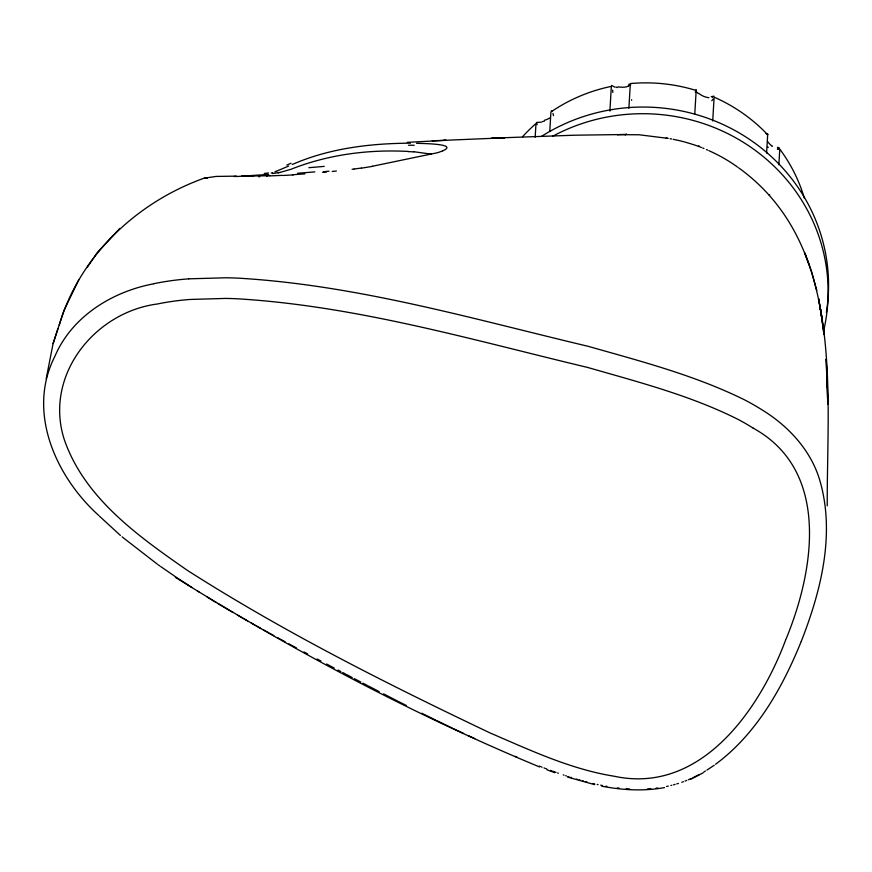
<?xml version="1.0" encoding="UTF-8"?>
<svg xmlns="http://www.w3.org/2000/svg" width="872" height="872" viewBox="0 0 872 872"><rect width="100%" height="100%" fill="white"/><g stroke="black" fill="none" stroke-linecap="round" stroke-linejoin="round"><path stroke-width="1.31" d="M827.234 505.847C826.787 391.572 845.11 244.629 738.693 167.86M535.168 137.286L535.986 123.541A164.023 157.516 3.4 0 0 522.448 136.85M549.774 131.214L550.919 111.976A164.023 157.516 3.4 0 1 611.359 86.372L609.888 111.104M628.876 108.291L630.347 83.559A164.023 157.516 3.4 0 1 696.172 90.47L694.755 114.287M712.707 120.979L714.124 97.152A164.023 157.516 3.4 0 1 767.676 134.735L766.597 153.058M778.86 164.71L779.786 149.134A164.023 157.516 3.4 0 1 804.376 198.249M204.528 178.128L216.191 176.427L236.574 176.133M46.162 378.873L53.094 343.546L57.977 328.526M59.252 325.016C79.788 255.452 137.46 201.781 204.953 177.866M53.094 343.546L63.939 310.552L78.676 279.999M785.574 640.179C814.099 571.847 831.049 470.88 753.255 428.196M801.281 641.312C820.912 591.118 835.245 534.689 820.094 481.355C811.516 451.064 789.007 426.528 762.629 410.243A232.508 223.679 2.7 0 0 744.383 399.768C694.875 375.32 640.996 361.313 588.11 346.304C472.384 318.847 356.604 284.904 237.217 278.092A473.311 455.784 3.4 0 0 226.164 277.776L188.755 278.833M785.541 640.277C759.305 710.418 700.271 794.795 614.204 776.233C570.735 769.289 530.438 750.291 490.347 733.069C386.906 683.866 284.152 632.135 187.502 570.452C138.55 536.422 84.388 498.228 64.234 439.412C43.862 375.876 94.22 312.307 157.32 304.001A249.457 239.56 3.4 0 1 189.911 299.467L225.663 298.42A456.263 438.147 3.4 0 1 236.323 298.725C355.885 305.756 471.828 339.808 587.706 367.461C638.478 382.067 690.33 395.452 737.788 419.258A213.596 205.116 3.4 0 1 753.255 428.185M801.237 641.421C782.38 687.845 756.536 733.886 715.574 764.275M87.102 267.53L97.283 252.553L119.747 228.453M611.566 85.445L614.825 87.156M536.443 122.494L541.785 122.102M714.168 765.289L706.909 770.118M703.9 771.938L705.404 771.033M551.377 110.929L552.238 110.973M765.998 133.601L767.36 133.645M699.344 774.5L693.066 777.661M690.897 779.197L703.224 772.766M691.452 778.391L688.281 779.775M288.708 166.04L276.151 171.348M292.294 164.481C329.376 148.273 370.284 143.368 410.429 143.182M442.758 150.834C459.838 143.368 418.734 143.597 416.511 143.237M442.627 150.889L439.706 151.99A145.646 19.467 3.1 0 1 436.97 152.84L372.29 166.28M685.054 781.072L686.678 780.44M275.988 171.403L274.887 171.817M712.577 96.378L713.95 96.16M681.784 782.282L683.419 781.683M291.335 169.135C328.417 154.464 368.616 149.308 408.303 151.445M272.62 172.602L271.225 173.048M290.572 169.386L280.108 172.416M678.46 783.383L676.792 783.906M675.113 784.386L673.435 784.855M279.977 172.449L278.081 172.918M670.884 785.509L671.745 785.291M153.963 283.76C112.412 291.444 71.853 316.416 54.838 356.441C26.531 411.933 55.841 476.712 98.667 515.396M668.301 786.108L666.568 786.479M624.799 134.408L617.332 134.659L639.132 134.768L668.05 138.386M361.182 168.067L354.228 169.005M664.529 787.59C643.721 791.394 622.325 790.174 601.658 786.141M656.093 788.201L657.848 787.972M353.956 169.037L352.103 169.266M264.271 173.474L268.543 172.961M336.374 171.021L332.178 171.446M326.455 172.002L322.673 172.351M268.26 174.433L236.192 176.547M304.851 173.866L292.502 174.76M650.85 788.735L647.275 788.986M432.229 140.795L445.974 140.294L407.202 142.354M443.826 140.359L504.67 137.798L491.634 138.049M233.881 176.504L235.767 176.395M282.561 175.359L269.895 175.904M502.283 137.798L574.986 135.193L617.659 134.615M207.242 178.248L204.571 178.171M267.333 175.981L266.505 176.002M251.463 176.242L250.068 176.253M629.562 788.975L626.074 788.746M413.829 151.739L431.237 154.126M617.3 787.874L619.055 788.081M666.132 138.081L667.723 138.321M605.92 786.163L606.803 786.315M670.099 138.724L671.68 139.019M602.432 785.519L600.688 785.171M673.26 139.324L676.41 139.978M597.233 784.451L598.094 784.637M677.195 140.141L679.55 140.686M594.649 783.874L592.927 783.481M594.78 784.669L567.487 777.039M680.324 140.872L683.441 141.656M778.031 147.357L779.372 147.935M586.071 781.781L586.921 781.999M684.226 141.864L691.921 144.131M582.659 780.865L583.51 781.094M579.226 779.906L580.098 780.146M576.632 779.143L577.493 779.394M570.648 777.312L571.498 777.573M568.108 776.494L568.958 776.767M692.695 144.381L694.21 144.872M565.656 775.688L566.462 775.96M563.225 774.892L564.031 775.154M695.017 145.144L696.521 145.657A107.343 103.081 3.4 0 1 698.679 146.441L699.442 146.725M558.418 773.235L557.622 772.963M556.031 772.396L555.246 772.112M554.45 771.829L552.521 771.131M550.603 770.423L551.562 770.772M547.06 769.823L554.701 772.657M545.85 768.635L546.798 768.995M543.965 767.916L544.913 768.276M541.141 766.837L542.09 767.197M539.267 766.117L540.204 766.477M700.238 147.03L701.437 147.499M539.539 766.946C413.099 714.397 291.477 649.684 175.327 577.308M702.679 147.989L703.933 148.502M515.09 756.362L517.063 757.179M706.473 149.559L707.726 150.082M468.079 735.543L474.76 738.628M463.632 733.472L453.658 728.763M452.546 728.24L437.123 720.795M436.022 720.261L421.765 713.231M398.809 701.677L406.461 705.557M397.719 701.121L383.549 693.861M379.2 691.616L368.355 685.981M362.937 683.158L367.265 685.414M352.244 677.555L346.544 674.557M354.283 678.623L360.768 682.024M342.74 672.552L345.595 674.056M326.608 664.017L334.194 668.039M337.998 670.045L340.843 671.549M317.157 659.003L320.929 661.009M303.957 651.962L307.718 653.978M296.425 647.907L292.665 645.88M288.894 643.83L291.728 645.367M281.362 639.732L285.133 641.781M277.601 637.672L280.424 639.22M270.08 633.53L273.841 635.601M267.257 631.971L269.143 633.007M263.507 629.878L266.32 631.448M696.085 89.522L696.445 92.061M260.706 628.309L256.041 625.704M251.398 623.077L255.115 625.18M243.964 618.837L247.67 620.962M243.026 618.303L237.467 615.098M232.835 612.417L222.72 606.454M218.142 603.718L221.804 605.909M214.479 601.506L216.31 602.607M213.564 600.95L207.176 597.048M197.225 590.845L199.023 591.979M191.829 587.423L178.433 578.692M175.773 576.915L177.539 578.103M174.88 576.327L160.851 566.669M158.246 564.816L159.99 566.048M157.385 564.195L122.058 536.847M120.434 535.463L99.419 516.148M808.682 263.562L804.802 252.945L811.538 271.421L816.759 290.474M708.914 150.682A157.897 151.63 3.4 0 1 737.734 167.206M408.183 151.608A94.895 33.681 -3.8 0 1 413.699 151.892M278.931 172.46A34.335 4.861 -18.8 0 1 272.435 173.572M269.023 175.141A106.7 18.127 -21.9 0 1 266.451 175.348M253.621 176.079A49.224 0.948 -0.3 0 1 241.795 175.991M266.483 175.763A36.984 1.831 -1.5 0 1 253.163 175.981M269.721 175.773A41.137 2.496 -1.6 0 1 267.279 175.85M293.352 174.858A79.276 6.322 -1.4 0 1 283.247 175.479M314.879 171.871A200.822 14.475 -1.6 0 1 297.603 173.245M329.006 171.206A273.35 23.424 -1 0 1 323.305 171.751M324.253 166.367A282.67 27.479 -0.4 0 1 308.862 167.686M372.562 166.323A258.177 37.114 2.7 0 1 361.488 168.111M408.488 145.264A106.864 27.272 -4.3 0 1 414.2 145.275M286.823 165.091A63.558 10.181 -22.6 0 1 291.085 163.238M259.758 176.754A112.859 24.558 -27.3 0 1 258.81 176.809M153.941 283.662A266.069 256.205 3.3 0 1 188.755 278.844M537.108 124.685A24.765 4.796 50.6 0 1 536.825 122.908M553.502 115.649A24.743 4.142 62.4 0 1 552.968 113.382M544.411 121.164A10.268 2.671 -18.3 0 1 542.624 121.459M549.676 118.014A7.826 2.932 -23.8 0 1 544.466 120.271M552.183 111.398A19.446 4.131 -80.1 0 1 552.456 111.202M612.853 92.443A24.765 1.657 80 0 1 612.624 90.11M631.611 100.302A24.743 0.73 -88.5 0 1 631.633 99.681M617.529 87.592A10.268 2.453 8.4 0 1 615.948 87.047M627.927 86.372A7.826 2.671 1.9 0 1 618.095 86.819M628.647 85.925A9.276 3.499 -15 0 1 628.113 86.361M628.712 84.344A13.331 4.338 -18.8 0 1 630.707 84.791M628.341 86.001A19.446 1.537 -51.7 0 1 628.843 85.5M695.3 92.17A24.765 1.918 -71.1 0 1 696.063 90.797M626.216 133.808A9.614 9.232 3.4 0 1 625.246 134.986M711.759 100.76A24.743 2.758 -59.6 0 1 713.111 99.146M698.243 93.653A10.268 2.91 35.2 0 1 697.251 92.41M707.901 97.522A7.794 3.03 26.1 0 1 698.832 93.337M708.936 97.599A9.276 3.379 10.6 0 1 708.162 97.697M711.236 96.476A13.331 4.044 7.3 0 1 712.533 97.501M766.935 134.07A24.765 4.981 -41.7 0 1 768.069 134.386M699.497 146.256A9.614 9.232 3.4 0 1 698.57 145.897M777.552 149.243A24.743 5.385 -29.8 0 1 779.546 149.297M771.633 145.733A7.826 3.51 53.6 0 1 767.851 141.765M772.505 146.202A9.276 3.804 36.2 0 1 771.709 145.886M777.464 147.335A13.331 4.578 33.5 0 1 777.486 149.167M767.698 147.161A19.446 0.883 6.1 0 1 768.406 147.259M769.704 194.838A9.614 9.232 3.4 0 1 768.712 194.62M552.619 136.294A184.624 177.289 3.4 0 1 753.877 149.363A184.624 177.289 3.4 0 1 823.484 331.48M541.436 136.435A184.624 177.289 3.4 0 1 743.249 135.345A184.624 177.289 3.4 0 1 826.373 312.383M820.53 309.974L818.557 298.573L821.925 318.182L820.53 309.974M821.348 314.77L820.062 306.672L824.062 334.565L821.348 314.77M827.332 387.669L826.187 359.133L827.768 404.172L827.103 375.494L827.332 387.669"/></g></svg>
